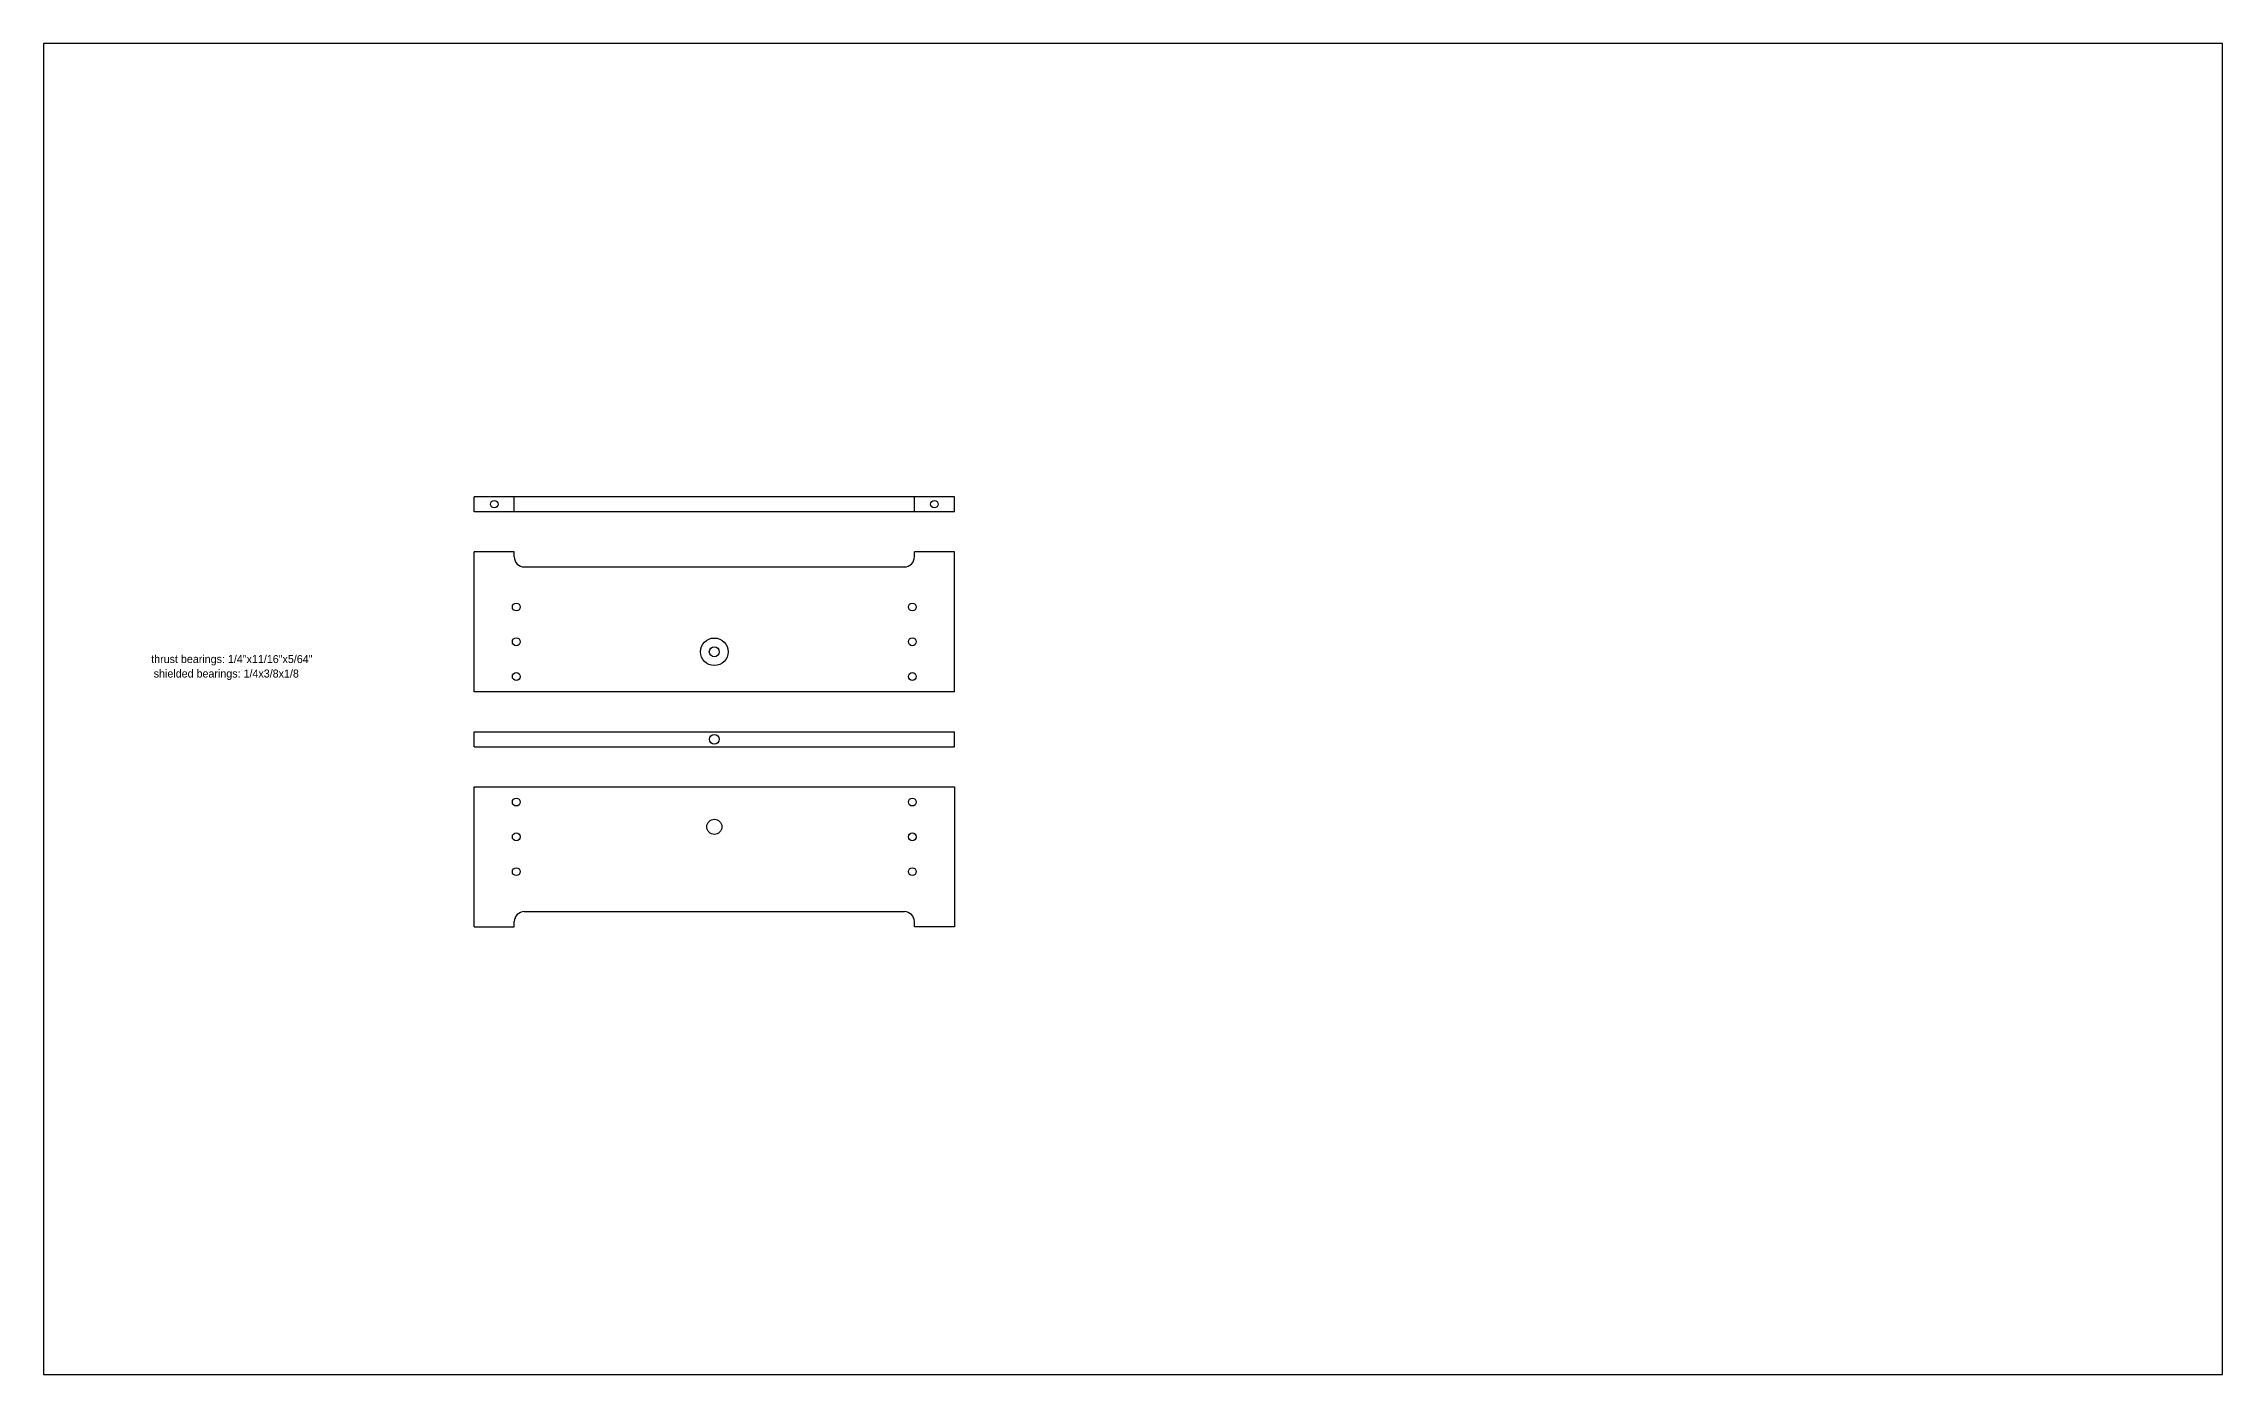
# Model space of a CAD drawing. Header units: inches. Extents: x 0 to 107, y -39 to 50.
# Drawn here: x -0.3 to 54.1, y -39.5 to -6.2 of the extents above; entities that cross this region are included whole.
import ezdxf

# ---------------------------------------------------------------- set-up
doc = ezdxf.new("R2010")
doc.units = ezdxf.units.IN
doc.header["$MEASUREMENT"] = 0

msp = doc.modelspace()

# ---------------------------------------------------------------- linework, layer by layer
for p, q in [((10.459, -17.917), (10.459, -17.542)), ((22.459, -17.542), (10.459, -17.542)), ((22.459, -17.917), (10.459, -17.917)), ((11.459, -17.917), (11.459, -17.542)), ((21.459, -17.917), (21.459, -17.542)), ((22.459, -17.917), (22.459, -17.542)), ((10.459, -22.417), (10.459, -18.917)), ((11.459, -18.917), (10.459, -18.917)), ((11.459, -19.048), (11.459, -18.917)), ((22.459, -18.917), (21.459, -18.917)), ((21.459, -19.048), (21.459, -18.917)), ((22.459, -22.417), (22.459, -18.917)), ((11.709, -19.298), (21.209, -19.298)), ((22.459, -22.417), (10.459, -22.417)), ((10.459, -23.792), (10.459, -23.417)), ((10.459, -23.417), (22.459, -23.417)), ((10.459, -23.792), (22.459, -23.792)), ((22.459, -23.792), (22.459, -23.417)), ((10.459, -24.792), (22.459, -24.792)), ((10.459, -28.292), (10.459, -24.792)), ((22.459, -24.792), (22.459, -28.292)), ((10.459, -28.292), (11.459, -28.292)), ((11.459, -28.292), (11.459, -28.161)), ((11.709, -27.911), (21.209, -27.911)), ((21.459, -28.292), (21.459, -28.161)), ((22.459, -28.292), (21.459, -28.292))]:
    msp.add_line(p, q)
msp.add_lwpolyline([(-0.304, -6.219), (-0.304, -39.475), (54.15, -39.475), (54.15, -6.219)], close=True)
for centre, radius in [((10.959, -17.729), 0.0938), ((21.959, -17.729), 0.0938), ((11.509, -20.298), 0.098), ((21.409, -20.298), 0.098), ((11.509, -21.167), 0.098), ((16.459, -21.417), 0.344), ((21.409, -21.167), 0.098), ((16.459, -21.417), 0.125), ((11.509, -22.036), 0.098), ((21.409, -22.036), 0.098), ((16.459, -23.604), 0.12), ((11.509, -25.173), 0.098), ((21.409, -25.173), 0.098), ((11.509, -26.042), 0.098), ((16.459, -25.792), 0.188), ((21.409, -26.042), 0.098), ((11.509, -26.911), 0.098), ((21.409, -26.911), 0.098)]:
    msp.add_circle(centre, radius)
for centre, start, end in [((11.709, -19.048), 180, 270), ((21.209, -19.048), 270, 0), ((11.709, -28.161), 90, 180), ((21.209, -28.161), 0, 90)]:
    msp.add_arc(centre, 0.25, start, end)

# ---------------------------------------------------------------- texts
for s, p in [('thrust bearings: 1/4"x11/16"x5/64"', (2.385, -21.698)), ('shielded bearings: 1/4x3/8x1/8', (2.448, -22.061))]:
    msp.add_text(s, height=0.2).set_placement(p)

doc.saveas('drawing.dxf')
